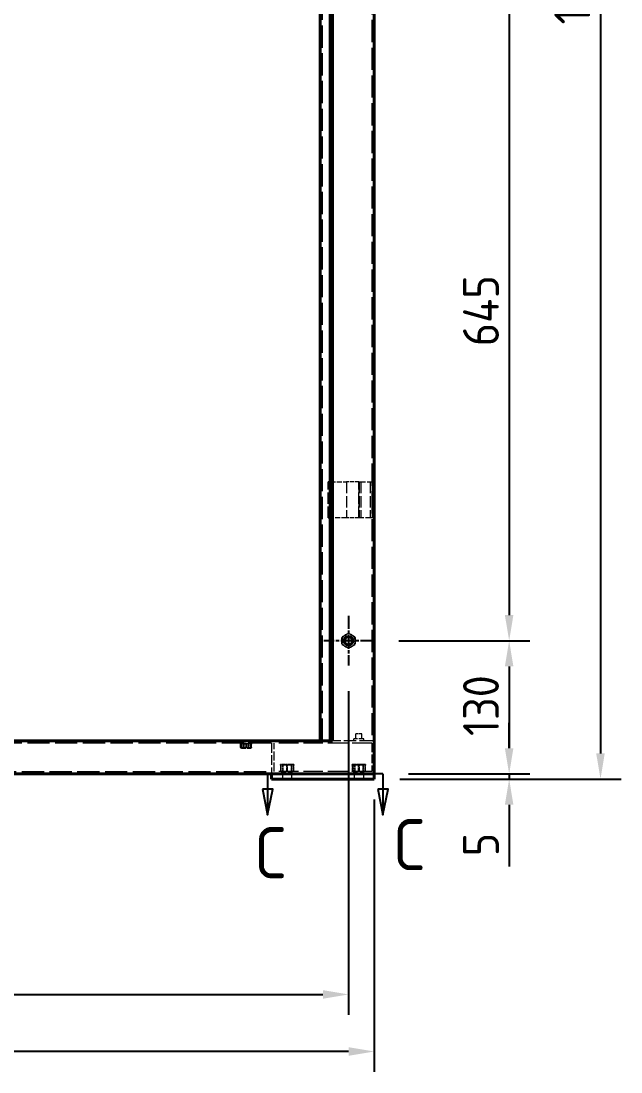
# Model space of a CAD drawing. Header units: millimetres. Extents: x 0 to 51860, y 0 to 5940.
# Drawn here: x 13427 to 14012, y 1684 to 2710 of the extents above; entities that cross this region are included whole.
import ezdxf

# ---------------------------------------------------------------- set-up
doc = ezdxf.new("R2010")
doc.units = ezdxf.units.MM
doc.header["$LTSCALE"] = 10
for name, pattern in [('CHAIN', [0.3543, 0.2362, -0.0295, 0.0591, -0.0295]), ('DASHED', [0.2067, 0.1654, -0.0413]), ('DOUBLE_DASH_CHAIN', [1.2403, 0.6614, -0.0827, 0.1654, -0.0827, 0.1654, -0.0827])]:
    doc.linetypes.add(name, pattern=pattern)
for name, color, linetype, lineweight in [('가려진 것(ISO)', 2, 'DASHED', 18), ('가시적인 것(ISO)', 3, 'Continuous', 40), ('단면선(ISO)', 7, 'CHAIN', 25), ('중심 표식(ISO)', 1, 'Continuous', 25), ('치수(ISO)', 2, 'Continuous', 25)]:
    doc.layers.add(name, color=color, linetype=linetype, lineweight=lineweight)
doc.styles.add('부품번호텍스트_PSTEK_POSCO', font='isocp.shx')
doc.styles.add('치수 텍스트_PSTEK_POSCO', font='isocp.shx')
doc.dimstyles.new('치수_PSTEK_POSCO', dxfattribs={"dimscale": 10, "dimtxt": 3.5, "dimasz": 2.5, "dimexe": 2, "dimexo": 2.5, "dimgap": 1, "dimtad": 1, "dimrnd": 1e-08, "dimdsep": 46, "dimtxsty": '치수 텍스트_PSTEK_POSCO', "dimcen": 0.09, "dimdle": 10, "dimclrd": 7, "dimclre": 7, "dimclrt": 2, "dimadec": 1, "dimazin": 2, "dimtfac": 1, "dimtmove": 0, "dimatfit": 3, "dimfxl": 0, "dimtolj": 1, "dimlwd": -1, "dimlwe": -1, "dimarcsym": 0})

# ---------------------------------------------------------------- blocks, each defined once
blk = doc.blocks.new('*D44')
at = {"layer": 'Defpoints', "color": 0}
for p in [(12921.2, 1975.1), (13771.2, 1975.1), (12921.2, 1704.2)]:
    blk.add_point(p, dxfattribs=at)
at = {"layer": '치수(ISO)', "color": 7}
for p, q in [((12921.2, 1950.1), (12921.2, 1684.2)), ((13771.2, 1950.1), (13771.2, 1684.2)), ((13746.2, 1704.2), (12946.2, 1704.2))]:
    blk.add_line(p, q, dxfattribs=at)
for points in [[(12946.2, 1708.4), (12946.2, 1700), (12921.2, 1704.2)], [(13746.2, 1708.4), (13746.2, 1700), (13771.2, 1704.2)]]:
    blk.add_solid(points, dxfattribs=at)
at = {"layer": '치수(ISO)', "color": 2, "insert": (13314.7, 1731.7), "char_height": 35, "attachment_point": 4, "style": '치수 텍스트_PSTEK_POSCO'}
blk.add_mtext('\\A1;850', dxfattribs=at)
blk = doc.blocks.new('*D51')
at = {"layer": 'Defpoints', "color": 0}
for p in [(13771.2, 3525.1), (13771.2, 1970.1), (13992, 1970.1)]:
    blk.add_point(p, dxfattribs=at)
at = {"layer": '치수(ISO)', "color": 7}
for p, q in [((13796.2, 3525.1), (14012, 3525.1)), ((13992, 3500.1), (13992, 1995.1)), ((13796.2, 1970.1), (14012, 1970.1))]:
    blk.add_line(p, q, dxfattribs=at)
for points in [[(13987.8, 3500.1), (13996.1, 3500.1), (13992, 3525.1)], [(13987.8, 1995.1), (13996.1, 1995.1), (13992, 1970.1)]]:
    blk.add_solid(points, dxfattribs=at)
at = {"layer": '치수(ISO)', "color": 2, "insert": (13964.5, 2706.6), "char_height": 35, "attachment_point": 4, "rotation": 90, "style": '치수 텍스트_PSTEK_POSCO'}
blk.add_mtext('\\A1;1555', dxfattribs=at)
blk = doc.blocks.new('2dTransSection2')
at = {"layer": '단면선(ISO)', "linetype": 'DOUBLE_DASH_CHAIN', "ltscale": 5.894984}
blk.add_line((318.46, 197.51), (307.21, 197.51), dxfattribs=at)
at = {"layer": '단면선(ISO)', "linetype": 'Continuous'}
for p, q in [((311.15, 197.51), (307.21, 197.51)), ((307.21, 197.51), (307.21, 196.01)), ((318.46, 197.51), (314.52, 197.51)), ((318.46, 197.51), (318.46, 196.01)), ((306.71, 196.01), (307.21, 193.51)), ((307.71, 196.01), (306.71, 196.01)), ((307.21, 196.01), (307.21, 193.51)), ((307.21, 193.51), (307.71, 196.01)), ((317.96, 196.01), (318.46, 193.51)), ((318.96, 196.01), (317.96, 196.01)), ((318.46, 196.01), (318.46, 193.51)), ((318.46, 193.51), (318.96, 196.01))]:
    blk.add_line(p, q, dxfattribs=at)
at = {"layer": '단면선(ISO)', "linetype": 'Continuous', "flags": 128}
for points in [[(306.71, 196.01), (307.21, 193.51), (307.71, 196.01), (306.71, 196.01)], [(317.96, 196.01), (318.46, 193.51), (318.96, 196.01), (317.96, 196.01)]]:
    blk.add_lwpolyline(points, dxfattribs=at)
at = {"layer": '단면선(ISO)'}
for points in [[(306.71, 196.01), (307.21, 193.51), (307.71, 196.01), (306.71, 196.01)], [(317.96, 196.01), (318.46, 193.51), (318.96, 196.01), (317.96, 196.01)]]:
    blk.add_solid(points, dxfattribs=at)
at = {"layer": '단면선(ISO)', "char_height": 5, "attachment_point": 7, "style": '부품번호텍스트_PSTEK_POSCO'}
for insert in [(319.42, 188.11), (305.89, 187.32)]:
    blk.add_mtext('C', dxfattribs=dict(at, insert=insert))
blk = doc.blocks.new('*D136')
at = {"layer": 'Defpoints', "color": 0}
for p in [(13771.2, 2750.1), (13770.4, 2105.1), (13902.9, 2105.1)]:
    blk.add_point(p, dxfattribs=at)
at = {"layer": '치수(ISO)', "color": 7}
for p, q in [((13796.2, 2750.1), (13922.9, 2750.1)), ((13902.9, 2725.1), (13902.9, 2130.1)), ((13795.4, 2105.1), (13922.9, 2105.1))]:
    blk.add_line(p, q, dxfattribs=at)
for points in [[(13898.7, 2725.1), (13907, 2725.1), (13902.9, 2750.1)], [(13898.7, 2130.1), (13907, 2130.1), (13902.9, 2105.1)]]:
    blk.add_solid(points, dxfattribs=at)
at = {"layer": '치수(ISO)', "color": 2, "insert": (13875.4, 2392.6), "char_height": 35, "attachment_point": 4, "rotation": 90, "style": '치수 텍스트_PSTEK_POSCO'}
blk.add_mtext('\\A1;645', dxfattribs=at)
blk = doc.blocks.new('*D137')
at = {"layer": 'Defpoints', "color": 0}
for p in [(13770.4, 2105.1), (13779.7, 1975.1), (13902.9, 1975.1)]:
    blk.add_point(p, dxfattribs=at)
at = {"layer": '치수(ISO)', "color": 7}
for p, q in [((13795.4, 2105.1), (13922.9, 2105.1)), ((13902.9, 2080.1), (13902.9, 2000.1)), ((13804.7, 1975.1), (13922.9, 1975.1))]:
    blk.add_line(p, q, dxfattribs=at)
for points in [[(13898.7, 2080.1), (13907, 2080.1), (13902.9, 2105.1)], [(13898.7, 2000.1), (13907, 2000.1), (13902.9, 1975.1)]]:
    blk.add_solid(points, dxfattribs=at)
at = {"layer": '치수(ISO)', "color": 2, "insert": (13875.4, 2012.1), "char_height": 35, "attachment_point": 4, "rotation": 90, "style": '치수 텍스트_PSTEK_POSCO'}
blk.add_mtext('\\A1;130', dxfattribs=at)
blk = doc.blocks.new('*D138')
at = {"layer": 'Defpoints', "color": 0}
for p in [(13771.2, 1970.1), (13779.7, 1975.1), (13902.9, 1970.1)]:
    blk.add_point(p, dxfattribs=at)
at = {"layer": '치수(ISO)', "color": 7}
for p, q in [((13902.9, 2000.1), (13902.9, 2025.1)), ((13796.2, 1970.1), (13922.9, 1970.1)), ((13804.7, 1975.1), (13922.9, 1975.1)), ((13902.9, 1975.1), (13902.9, 1970.1)), ((13902.9, 1945.1), (13902.9, 1884.7))]:
    blk.add_line(p, q, dxfattribs=at)
for points in [[(13898.7, 2000.1), (13907, 2000.1), (13902.9, 1975.1)], [(13898.7, 1945.1), (13907, 1945.1), (13902.9, 1970.1)]]:
    blk.add_solid(points, dxfattribs=at)
at = {"layer": '치수(ISO)', "color": 2, "insert": (13875.4, 1894.7), "char_height": 35, "attachment_point": 4, "rotation": 90, "style": '치수 텍스트_PSTEK_POSCO'}
blk.add_mtext('\\A1;5', dxfattribs=at)
blk = doc.blocks.new('*D161')
at = {"layer": 'Defpoints', "color": 0}
for p in [(12946.2, 2080.9), (13746.2, 2080.9), (13746.2, 1759.9)]:
    blk.add_point(p, dxfattribs=at)
at = {"layer": '치수(ISO)', "color": 7}
for p, q in [((12946.2, 2055.9), (12946.2, 1739.9)), ((13746.2, 2055.9), (13746.2, 1739.9)), ((12971.2, 1759.9), (13721.2, 1759.9))]:
    blk.add_line(p, q, dxfattribs=at)
for points in [[(12971.2, 1764.1), (12971.2, 1755.7), (12946.2, 1759.9)], [(13721.2, 1764.1), (13721.2, 1755.7), (13746.2, 1759.9)]]:
    blk.add_solid(points, dxfattribs=at)
at = {"layer": '치수(ISO)', "color": 2, "insert": (13314.7, 1787.4), "char_height": 35, "attachment_point": 4, "style": '치수 텍스트_PSTEK_POSCO'}
blk.add_mtext('\\A1;800', dxfattribs=at)

msp = doc.modelspace()

# ---------------------------------------------------------------- linework, layer by layer
at = {"layer": '가려진 것(ISO)', "ltscale": 13.091783}
for p, q in [((13720.7916, 2007.413), (13720.7916, 3522.813)), ((13768.8916, 3522.813), (13768.8916, 2007.413))]:
    msp.add_line(p, q, dxfattribs=at)
at = {"layer": '가려진 것(ISO)', "ltscale": 0.43798}
for p, q in [((13718.4916, 2595.913), (13720.7916, 2595.913)), ((13718.4916, 2584.913), (13720.7916, 2584.913)), ((13718.4916, 2224.913), (13720.7916, 2224.913)), ((13718.4916, 2213.913), (13720.7916, 2213.913)), ((13531.1916, 2005.113), (13531.1916, 2007.413)), ((13643.4416, 2005.113), (13643.4416, 2007.413)), ((13648.9416, 2005.113), (13648.9416, 2007.413)), ((13661.1916, 2005.113), (13661.1916, 2007.413)), ((13771.1916, 2007.413), (13768.8916, 2007.413)), ((13681.1916, 1975.113), (13681.1916, 1977.413)), ((13691.1916, 1975.113), (13691.1916, 1977.413)), ((13751.1916, 1975.113), (13751.1916, 1977.413)), ((13761.1916, 1975.113), (13761.1916, 1977.413))]:
    msp.add_line(p, q, dxfattribs=at)
at = {"layer": '가려진 것(ISO)', "ltscale": 6.666338}
for p, q in [((13726.1916, 2225.113), (13726.1916, 2260.113)), ((13744.1916, 2260.113), (13744.1916, 2225.113)), ((13756.1916, 2260.113), (13756.1916, 2225.113)), ((13756.367, 2225.113), (13756.367, 2260.113)), ((13756.6916, 2260.113), (13756.6916, 2225.113)), ((13758.1916, 2260.113), (13758.1916, 2225.113)), ((13767.1916, 2260.113), (13767.1916, 2225.113)), ((13769.1916, 2260.113), (13769.1916, 2225.113))]:
    msp.add_line(p, q, dxfattribs=at)
at = {"layer": '가려진 것(ISO)', "ltscale": 0.747873}
for p, q in [((13728.6916, 2260.113), (13726.1916, 2260.113)), ((13726.1916, 2225.113), (13728.6916, 2225.113))]:
    msp.add_line(p, q, dxfattribs=at)
at = {"layer": '가려진 것(ISO)', "ltscale": 2.95218}
for p, q in [((13728.6916, 2260.113), (13744.1916, 2260.113)), ((13744.1916, 2225.113), (13728.6916, 2225.113))]:
    msp.add_line(p, q, dxfattribs=at)
at = {"layer": '가려진 것(ISO)', "ltscale": 2.285536}
for p, q in [((13756.1916, 2260.113), (13744.1916, 2260.113)), ((13756.1916, 2225.113), (13744.1916, 2225.113))]:
    msp.add_line(p, q, dxfattribs=at)
at = {"layer": '가려진 것(ISO)', "ltscale": 3.889358}
for p, q in [((13756.1916, 2260.113), (13769.1916, 2260.113)), ((13769.1916, 2225.113), (13756.1916, 2225.113))]:
    msp.add_line(p, q, dxfattribs=at)
at = {"layer": '가려진 것(ISO)', "ltscale": 1.795034}
msp.add_line((13759.1916, 2014.413), (13753.1916, 2014.413), dxfattribs=at)
at = {"layer": '가려진 것(ISO)', "ltscale": 0.952248}
for p, q in [((13753.1916, 2009.413), (13753.1916, 2014.413)), ((13759.1916, 2009.413), (13759.1916, 2014.413)), ((13643.1916, 2005.113), (13643.1916, 2000.113)), ((13649.1916, 2000.113), (13649.1916, 2005.113)), ((13681.6916, 1975.113), (13681.6916, 1970.113)), ((13690.6916, 1975.113), (13690.6916, 1970.113)), ((13751.6916, 1975.113), (13751.6916, 1970.113)), ((13760.6916, 1975.113), (13760.6916, 1970.113))]:
    msp.add_line(p, q, dxfattribs=at)
at = {"layer": '가려진 것(ISO)', "ltscale": 13.102725}
for p, q in [((13671.1916, 2005.113), (13021.1916, 2005.113)), ((13021.1916, 1977.413), (13671.1916, 1977.413))]:
    msp.add_line(p, q, dxfattribs=at)
at = {"layer": '가려진 것(ISO)', "ltscale": 0.650166}
for p, q in [((13640.8519, 2000.906), (13640.8519, 2004.32)), ((13641.6202, 2000.906), (13641.6202, 2004.32)), ((13645.4233, 2000.906), (13645.4233, 2004.32)), ((13646.9599, 2000.906), (13646.9599, 2004.32)), ((13650.763, 2000.906), (13650.763, 2004.32)), ((13651.5313, 2000.906), (13651.5313, 2004.32))]:
    msp.add_line(p, q, dxfattribs=at)
at = {"layer": '가려진 것(ISO)', "ltscale": 0.141729}
for p, q in [((13641.7916, 2005.113), (13641.1467, 2004.7407)), ((13641.7916, 2000.113), (13641.1467, 2000.4853)), ((13650.5916, 2005.113), (13651.2365, 2004.7407)), ((13650.5916, 2000.113), (13651.2365, 2000.4853))]:
    msp.add_line(p, q, dxfattribs=at)
at = {"layer": '가려진 것(ISO)', "ltscale": 0.118944}
for p, q in [((13643.7331, 2004.8005), (13643.1918, 2005.113)), ((13643.7331, 2000.4255), (13643.1918, 2000.113)), ((13648.6501, 2004.8005), (13649.1914, 2005.113)), ((13648.6501, 2000.4255), (13649.1914, 2000.113))]:
    msp.add_line(p, q, dxfattribs=at)
at = {"layer": '가려진 것(ISO)', "ltscale": 1.471012}
for p, q in [((13643.7331, 2004.8005), (13648.6501, 2004.8005)), ((13648.6501, 2000.4255), (13643.7331, 2000.4255))]:
    msp.add_line(p, q, dxfattribs=at)
at = {"layer": '가려진 것(ISO)', "ltscale": 0.833205}
for p, q in [((13643.7331, 2000.4255), (13643.7331, 2004.8005)), ((13648.6501, 2000.4255), (13648.6501, 2004.8005))]:
    msp.add_line(p, q, dxfattribs=at)
at = {"layer": '가려진 것(ISO)', "ltscale": 5.71399}
msp.add_line((13671.1916, 2005.113), (13671.1916, 1975.113), dxfattribs=at)
at = {"layer": '가려진 것(ISO)', "ltscale": 5.275909}
for p, q in [((13673.4916, 1977.413), (13673.4916, 2005.113)), ((13768.8916, 2005.113), (13768.8916, 1977.413))]:
    msp.add_line(p, q, dxfattribs=at)
at = {"layer": '가려진 것(ISO)', "ltscale": 11.538462}
for p, q in [((13768.8916, 2005.113), (13673.4916, 2005.113)), ((13768.8916, 1977.413), (13673.4916, 1977.413))]:
    msp.add_line(p, q, dxfattribs=at)
at = {"layer": '가려진 것(ISO)', "ltscale": 7.313935}
msp.add_line((13768.8916, 2007.413), (13730.4916, 2007.413), dxfattribs=at)
at = {"layer": '가려진 것(ISO)', "ltscale": 2.991791}
msp.add_line((13761.1916, 2009.413), (13751.1916, 2009.413), dxfattribs=at)
at = {"layer": '가려진 것(ISO)', "ltscale": 0.380839}
for p, q in [((13751.1916, 2007.413), (13751.1916, 2009.413)), ((13761.1916, 2007.413), (13761.1916, 2009.413))]:
    msp.add_line(p, q, dxfattribs=at)
at = {"layer": '가려진 것(ISO)', "ltscale": 2.632764}
msp.add_line((13641.7916, 2000.113), (13650.5916, 2000.113), dxfattribs=at)
at = {"layer": '가려진 것(ISO)', "ltscale": 1.296386}
for p, q in [((13682.9416, 1984.213), (13679.6916, 1984.213)), ((13689.4416, 1984.213), (13682.9416, 1984.213)), ((13692.6916, 1984.213), (13689.4416, 1984.213)), ((13752.9416, 1984.213), (13749.6916, 1984.213)), ((13759.4416, 1984.213), (13752.9416, 1984.213)), ((13762.6916, 1984.213), (13759.4416, 1984.213))]:
    msp.add_line(p, q, dxfattribs=at)
at = {"layer": '가려진 것(ISO)', "ltscale": 0.224057}
for p, q in [((13679.6916, 1983.8145), (13680.2794, 1983.8145)), ((13685.6038, 1983.8145), (13686.7794, 1983.8145)), ((13692.1038, 1983.8145), (13692.6916, 1983.8145)), ((13749.6916, 1983.8145), (13750.2794, 1983.8145)), ((13755.6038, 1983.8145), (13756.7794, 1983.8145)), ((13762.1038, 1983.8145), (13762.6916, 1983.8145)), ((13680.2794, 1977.8115), (13679.6916, 1977.8115)), ((13686.7794, 1977.8115), (13685.6038, 1977.8115)), ((13692.6916, 1977.8115), (13692.1038, 1977.8115)), ((13750.2794, 1977.8115), (13749.6916, 1977.8115)), ((13756.7794, 1977.8115), (13755.6038, 1977.8115)), ((13762.6916, 1977.8115), (13762.1038, 1977.8115))]:
    msp.add_line(p, q, dxfattribs=at)
at = {"layer": '가려진 것(ISO)', "ltscale": 1.14328}
for p, q in [((13679.6916, 1983.8145), (13679.6916, 1977.8115)), ((13680.2794, 1977.8115), (13680.2794, 1983.8145)), ((13685.6038, 1983.8145), (13685.6038, 1977.8115)), ((13686.7794, 1977.8115), (13686.7794, 1983.8145)), ((13692.1038, 1983.8145), (13692.1038, 1977.8115)), ((13692.6916, 1977.8115), (13692.6916, 1983.8145)), ((13749.6916, 1983.8145), (13749.6916, 1977.8115)), ((13750.2794, 1977.8115), (13750.2794, 1983.8145)), ((13755.6038, 1983.8145), (13755.6038, 1977.8115)), ((13756.7794, 1977.8115), (13756.7794, 1983.8145)), ((13762.1038, 1983.8145), (13762.1038, 1977.8115)), ((13762.6916, 1977.8115), (13762.6916, 1983.8145))]:
    msp.add_line(p, q, dxfattribs=at)
at = {"layer": '가려진 것(ISO)', "ltscale": 1.295094}
for p, q in [((13681.5151, 1984.213), (13681.5151, 1977.413)), ((13690.8681, 1977.413), (13690.8681, 1984.213)), ((13751.5151, 1984.213), (13751.5151, 1977.413)), ((13760.8681, 1977.413), (13760.8681, 1984.213))]:
    msp.add_line(p, q, dxfattribs=at)
at = {"layer": '가려진 것(ISO)', "ltscale": 0.053773}
for p, q in [((13682.1916, 1984.013), (13681.9916, 1984.213)), ((13690.1916, 1984.013), (13690.3916, 1984.213)), ((13752.1916, 1984.013), (13751.9916, 1984.213)), ((13760.1916, 1984.013), (13760.3916, 1984.213)), ((13682.1916, 1977.613), (13681.9916, 1977.413)), ((13690.1916, 1977.613), (13690.3916, 1977.413)), ((13752.1916, 1977.613), (13751.9916, 1977.413)), ((13760.1916, 1977.613), (13760.3916, 1977.413))]:
    msp.add_line(p, q, dxfattribs=at)
at = {"layer": '가려진 것(ISO)', "ltscale": 2.393412}
for p, q in [((13682.1916, 1984.013), (13690.1916, 1984.013)), ((13752.1916, 1984.013), (13760.1916, 1984.013)), ((13690.1916, 1977.613), (13682.1916, 1977.613)), ((13760.1916, 1977.613), (13752.1916, 1977.613))]:
    msp.add_line(p, q, dxfattribs=at)
at = {"layer": '가려진 것(ISO)', "ltscale": 1.218906}
for p, q in [((13682.1916, 1984.013), (13682.1916, 1977.613)), ((13690.1916, 1984.013), (13690.1916, 1977.613)), ((13752.1916, 1984.013), (13752.1916, 1977.613)), ((13760.1916, 1984.013), (13760.1916, 1977.613))]:
    msp.add_line(p, q, dxfattribs=at)
at = {"layer": '가려진 것(ISO)', "ltscale": 1.296386}
for start, end in [(120, 180), (180, 240), (60, 120), (0, 60), (300, 0), (240, 300)]:
    msp.add_arc((13746.1916, 2105.113), 6.5, start, end, dxfattribs=at)
at = {"layer": '가려진 것(ISO)', "ltscale": 0.224057}
for start, end in [(145.3110652, 154.6889348), (85.3110652, 94.6889348), (25.3110652, 34.6889348), (205.3110652, 214.6889348), (265.3110652, 274.6889348), (325.3110652, 334.6889348)]:
    msp.add_arc((13746.1916, 2105.113), 7.1903, start, end, dxfattribs=at)
at = {"layer": '가려진 것(ISO)', "ltscale": 4.197372}
msp.add_arc((13746.1916, 2105.113), 4.6765, 100, 10, dxfattribs=at)
at = {"layer": '가려진 것(ISO)', "ltscale": 0.591794}
for points, weights in [([(13739.6916, 2105.113), (13739.6916, 2106.5725), (13739.6916, 2108.1871)], [1, 1.03161221876, 1.01056542855]), ([(13739.6916, 2102.0389), (13739.6916, 2103.6535), (13739.6916, 2105.113)], [1.01056542855, 1.03161221876, 1]), ([(13740.2794, 2109.2051), (13741.6776, 2110.0124), (13742.9416, 2110.7422)], [1.01056542855, 1.03161221876, 1]), ([(13742.9416, 2110.7422), (13744.2056, 2111.4719), (13745.6038, 2112.2792)], [1, 1.03161221876, 1.01056542855]), ([(13746.7794, 2112.2792), (13748.1776, 2111.4719), (13749.4416, 2110.7422)], [1.01056542855, 1.03161221876, 1]), ([(13749.4416, 2110.7422), (13750.7056, 2110.0124), (13752.1038, 2109.2051)], [1, 1.03161221876, 1.01056542855]), ([(13752.6916, 2108.1871), (13752.6916, 2106.5725), (13752.6916, 2105.113)], [1.01056542855, 1.03161221876, 1]), ([(13752.6916, 2105.113), (13752.6916, 2103.6535), (13752.6916, 2102.0389)], [1, 1.03161221876, 1.01056542855]), ([(13742.9416, 2099.4838), (13741.6776, 2100.2136), (13740.2794, 2101.0209)], [1, 1.03161221876, 1.01056542855]), ([(13745.6038, 2097.9468), (13744.2056, 2098.7541), (13742.9416, 2099.4838)], [1.01056542855, 1.03161221876, 1]), ([(13749.4416, 2099.4838), (13748.1776, 2098.7541), (13746.7794, 2097.9468)], [1, 1.03161221876, 1.01056542855]), ([(13752.1038, 2101.0209), (13750.7056, 2100.2136), (13749.4416, 2099.4838)], [1.01056542855, 1.03161221876, 1]), ([(13679.6916, 1983.8145), (13679.6916, 1984.213), (13679.6916, 1984.213)], [1.01056542855, 1.03161221876, 1]), ([(13682.9416, 1984.213), (13681.6776, 1984.213), (13680.2794, 1983.8145)], [1, 1.03161221876, 1.01056542855]), ([(13685.6038, 1983.8145), (13684.2056, 1984.213), (13682.9416, 1984.213)], [1.01056542855, 1.03161221876, 1]), ([(13689.4416, 1984.213), (13688.1776, 1984.213), (13686.7794, 1983.8145)], [1, 1.03161221876, 1.01056542855]), ([(13692.1038, 1983.8145), (13690.7056, 1984.213), (13689.4416, 1984.213)], [1.01056542855, 1.03161221876, 1]), ([(13692.6916, 1984.213), (13692.6916, 1984.213), (13692.6916, 1983.8145)], [1, 1.03161221876, 1.01056542855]), ([(13749.6916, 1983.8145), (13749.6916, 1984.213), (13749.6916, 1984.213)], [1.01056542855, 1.03161221876, 1]), ([(13752.9416, 1984.213), (13751.6776, 1984.213), (13750.2794, 1983.8145)], [1, 1.03161221876, 1.01056542855]), ([(13755.6038, 1983.8145), (13754.2056, 1984.213), (13752.9416, 1984.213)], [1.01056542855, 1.03161221876, 1]), ([(13759.4416, 1984.213), (13758.1776, 1984.213), (13756.7794, 1983.8145)], [1, 1.03161221876, 1.01056542855]), ([(13762.1038, 1983.8145), (13760.7056, 1984.213), (13759.4416, 1984.213)], [1.01056542855, 1.03161221876, 1]), ([(13762.6916, 1984.213), (13762.6916, 1984.213), (13762.6916, 1983.8145)], [1, 1.03161221876, 1.01056542855]), ([(13679.6916, 1977.413), (13679.6916, 1977.413), (13679.6916, 1977.8115)], [1, 1.03161221876, 1.01056542855]), ([(13680.2794, 1977.8115), (13681.6776, 1977.413), (13682.9416, 1977.413)], [1.01056542855, 1.03161221876, 1]), ([(13682.9416, 1977.413), (13684.2056, 1977.413), (13685.6038, 1977.8115)], [1, 1.03161221876, 1.01056542855]), ([(13686.7794, 1977.8115), (13688.1776, 1977.413), (13689.4416, 1977.413)], [1.01056542855, 1.03161221876, 1]), ([(13689.4416, 1977.413), (13690.7056, 1977.413), (13692.1038, 1977.8115)], [1, 1.03161221876, 1.01056542855]), ([(13692.6916, 1977.8115), (13692.6916, 1977.413), (13692.6916, 1977.413)], [1.01056542855, 1.03161221876, 1]), ([(13749.6916, 1977.413), (13749.6916, 1977.413), (13749.6916, 1977.8115)], [1, 1.03161221876, 1.01056542855]), ([(13750.2794, 1977.8115), (13751.6776, 1977.413), (13752.9416, 1977.413)], [1.01056542855, 1.03161221876, 1]), ([(13752.9416, 1977.413), (13754.2056, 1977.413), (13755.6038, 1977.8115)], [1, 1.03161221876, 1.01056542855]), ([(13756.7794, 1977.8115), (13758.1776, 1977.413), (13759.4416, 1977.413)], [1.01056542855, 1.03161221876, 1]), ([(13759.4416, 1977.413), (13760.7056, 1977.413), (13762.1038, 1977.8115)], [1, 1.03161221876, 1.01056542855]), ([(13762.6916, 1977.8115), (13762.6916, 1977.413), (13762.6916, 1977.413)], [1.01056542855, 1.03161221876, 1])]:
    msp.add_rational_spline(points, weights, degree=2, dxfattribs=at)
at = {"layer": '가려진 것(ISO)', "ltscale": 1.116465}
for points in [[(13640.8519, 2004.32), (13643.1376, 2005.1533), (13645.4233, 2004.32)], [(13641.6202, 2004.32), (13641.2361, 2005.1533), (13640.8519, 2004.32)], [(13645.4233, 2000.906), (13643.1376, 2000.0727), (13640.8519, 2000.906)], [(13640.8519, 2000.906), (13641.2361, 2000.0727), (13641.6202, 2000.906)], [(13646.9599, 2004.32), (13644.2901, 2005.1533), (13641.6202, 2004.32)], [(13641.6202, 2000.906), (13644.2901, 2000.0727), (13646.9599, 2000.906)], [(13645.4233, 2004.32), (13648.0932, 2005.1533), (13650.763, 2004.32)], [(13650.763, 2000.906), (13648.0932, 2000.0727), (13645.4233, 2000.906)], [(13651.5313, 2004.32), (13649.2456, 2005.1533), (13646.9599, 2004.32)], [(13646.9599, 2000.906), (13649.2456, 2000.0727), (13651.5313, 2000.906)], [(13650.763, 2004.32), (13651.1471, 2005.1533), (13651.5313, 2004.32)], [(13651.5313, 2000.906), (13651.1471, 2000.0727), (13650.763, 2000.906)]]:
    msp.add_rational_spline(points, [1, 1.15470053838, 1], degree=2, dxfattribs=at)
at = {"layer": '가시적인 것(ISO)'}
for p, q in [((13771.1916, 3525.113), (13771.1916, 1975.113)), ((13718.4916, 2007.413), (13718.4916, 3492.113)), ((13728.1916, 3492.113), (13728.1916, 2007.413)), ((13730.4916, 2007.413), (13730.4916, 3494.413)), ((13728.1916, 2007.413), (12964.1916, 2007.413)), ((13728.1916, 2007.413), (13730.4916, 2007.413)), ((13771.1916, 1975.113), (12921.1916, 1975.113)), ((13671.1916, 1970.113), (13671.1916, 1975.113)), ((13671.1916, 1975.113), (13771.1916, 1975.113)), ((13671.1916, 1970.113), (13771.1916, 1970.113)), ((13771.1916, 1970.113), (13771.1916, 1975.113))]:
    msp.add_line(p, q, dxfattribs=at)
for radius in [4.25, 4.2, 4]:
    msp.add_circle((13746.1916, 2105.113), radius, dxfattribs=at)
at = {"layer": '중심 표식(ISO)', "linetype": 'CHAIN', "ltscale": 5.389256}
for p, q in [((13746.1916, 2129.363), (13746.1916, 2080.863)), ((13770.4416, 2105.113), (13721.9416, 2105.113))]:
    msp.add_line(p, q, dxfattribs=at)

# ---------------------------------------------------------------- block references
at = {"layer": '단면선(ISO)', "xscale": 10, "yscale": 10, "zscale": 10}
msp.add_blockref('2dTransSection2', (10595.1512, 0), dxfattribs=at)

# ---------------------------------------------------------------- dimensions: what is measured, and where the dimension line sits
at = {"layer": '치수(ISO)', "color": 7}
for base, p1, p2, angle, override, picture, middle in [((13991.9568, 1970.113), (13771.1916, 3525.113), (13771.1916, 1970.113), 90, {"dimdec": 2, "dimtp": 0, "dimtm": 0, "dimtdec": 2, "dimtofl": 0, "dimatfit": 1}, '*D51', (13991.9568, 2747.613)), ((13902.8505, 2105.113), (13771.1916, 2750.113), (13770.4416, 2105.113), 90, {"dimdec": 2, "dimtp": 0, "dimtm": 0, "dimtdec": 2, "dimtofl": 0, "dimatfit": 1}, '*D136', (13902.8505, 2427.613)), ((13902.8505, 1975.113), (13770.4416, 2105.113), (13779.717, 1975.113), 90, {"dimdec": 2, "dimtp": 0, "dimtm": 0, "dimtdec": 2, "dimtofl": 0, "dimatfit": 1}, '*D137', (13902.8505, 2040.113)), ((13746.1916, 1759.9065), (12946.1916, 2080.863), (13746.1916, 2080.863), 180, {"dimdec": 2, "dimtp": 0, "dimtm": 0, "dimtdec": 2, "dimtofl": 0, "dimatfit": 1}, '*D161', (13346.1916, 1759.9065)), ((13902.8505, 1970.113), (13779.717, 1975.113), (13771.1916, 1970.113), 90, {"dimdec": 2, "dimtp": 0, "dimtm": 0, "dimtdec": 2, "dimtofl": 1, "dimatfit": 1}, '*D138', (13902.8505, 1902.3881)), ((12921.1916, 1704.2091), (13771.1916, 1975.113), (12921.1916, 1975.113), 180, {"dimdec": 2, "dimtp": 0, "dimtm": 0, "dimtdec": 2, "dimtofl": 0, "dimatfit": 1}, '*D44', (13346.1916, 1704.2091))]:
    dim = msp.add_linear_dim(base=base, p1=p1, p2=p2, angle=angle, dimstyle='치수_PSTEK_POSCO', override=override, dxfattribs=at)
    dim.commit()
    dim.dimension.update_dxf_attribs({"geometry": picture, "text_midpoint": middle, "dimtype": 160})

doc.saveas('drawing.dxf')
